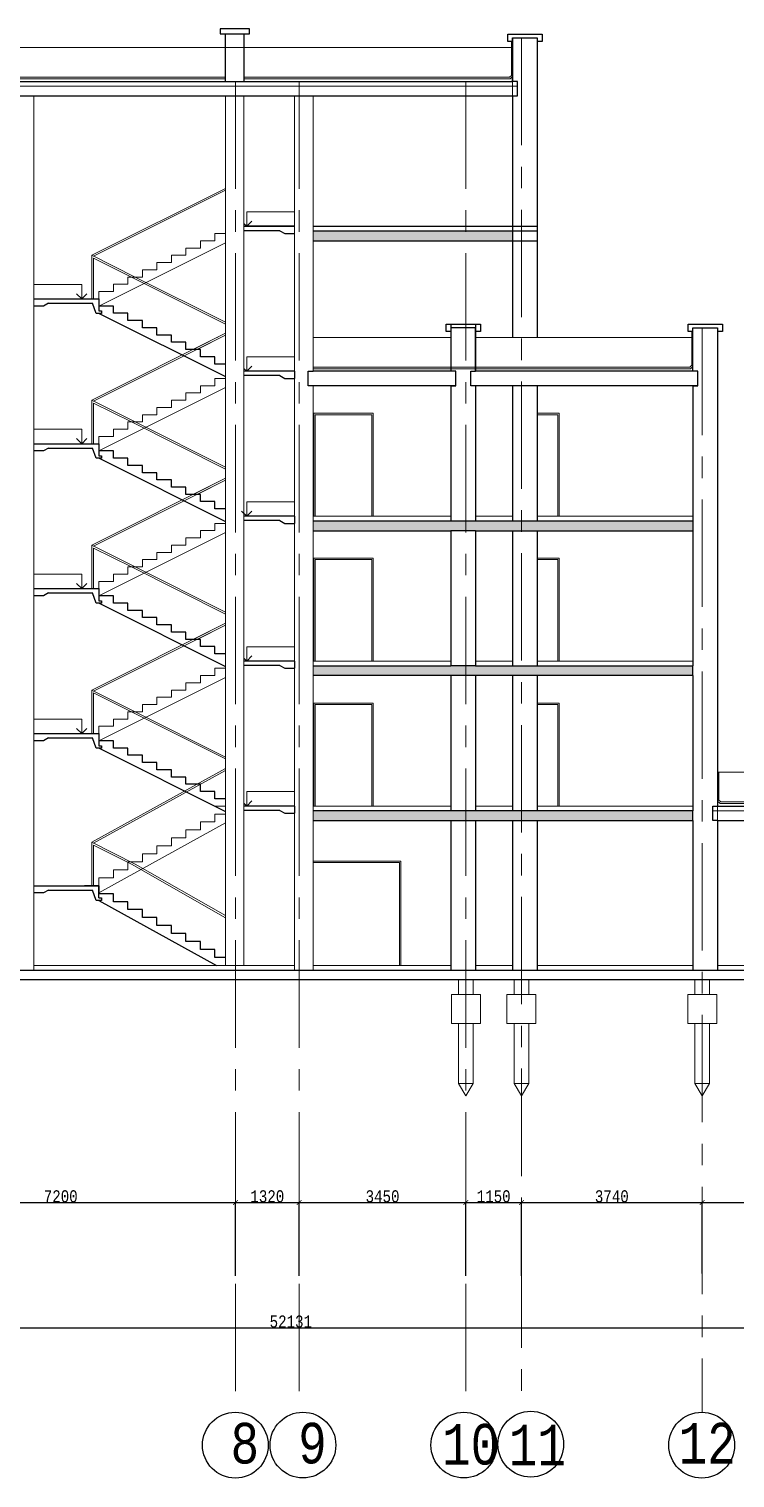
# Model space of a CAD drawing. Header units: millimetres. Extents: x -689206 to 4969298, y -1019800 to 703299.
# Drawn here: x 75721 to 90334, y -719664 to -689669 of the extents above; entities that cross this region are included whole.
import ezdxf

# ---------------------------------------------------------------- set-up
doc = ezdxf.new("R2010")
doc.units = ezdxf.units.MM
doc.linetypes.add('осеваяX2', pattern=[101.6, 63.5, -12.7, 12.7, -12.7])
doc.layers.add('РАЗМЕРЫ', color=7, linetype='Continuous', lineweight=9)
doc.layers.add('разрез1-1', color=7, linetype='Continuous')
doc.layers.add('сетка', color=104, linetype='Continuous')
doc.styles.add('Аннотативный', font='isocteur.ttf', dxfattribs={"width": 0.7, "height": 250})
doc.dimstyles.new('Аннотативный', dxfattribs={"dimscale": 0, "dimtxt": 250, "dimasz": 100, "dimexe": 1.25, "dimexo": 0.625, "dimtad": 1, "dimdec": 0, "dimtxsty": 'Аннотативный', "dimblk": 'ARCHTICK', "dimcen": 2.5, "dimadec": 0, "dimazin": 0, "dimtfac": 1, "dimtdec": 0, "dimtmove": 0, "dimatfit": 3, "dimfxl": 1, "dimarcsym": 0})
pattern_1 = [(45, (0, -153604.33), (33.6759605, 123.478522), [158.75, -31.75, 0, -31.75])]

# ---------------------------------------------------------------- blocks, each defined once
blk = doc.blocks.new('_ArchTick')
at = {"color": 0, "linetype": 'ByBlock', "const_width": 0.15}
blk.add_lwpolyline([(-0.5, -0.5), (0.5, 0.5)], dxfattribs=at)
blk = doc.blocks.new('*D3263')
at = {"layer": 'Defpoints', "color": 0, "lineweight": 5, "ltscale": 35, "transparency": 16777216}
for p in [(72762, -713961), (79994, -713961), (79994, -715476)]:
    blk.add_point(p, dxfattribs=at)
at = {"layer": 'РАЗМЕРЫ', "color": 0, "lineweight": -2, "ltscale": 35, "transparency": 16777216}
for p, q in [((72762, -713960), (72762, -713960)), ((72762, -713961), (79994, -713961)), ((79994, -715476), (79994, -713960))]:
    blk.add_line(p, q, dxfattribs=at)
at = {"layer": 'РАЗМЕРЫ', "color": 0, "lineweight": -2, "ltscale": 35, "transparency": 16777216, "xscale": 100, "yscale": 100, "zscale": 100, "rotation": 180}
blk.add_blockref('_ArchTick', (72762, -713961), dxfattribs=at)
at = {"layer": 'РАЗМЕРЫ', "color": 0, "lineweight": -2, "ltscale": 35, "transparency": 16777216, "xscale": 100, "yscale": 100, "zscale": 100}
blk.add_blockref('_ArchTick', (79994, -713961), dxfattribs=at)
at = {"layer": 'РАЗМЕРЫ', "color": 0, "lineweight": 5, "ltscale": 35, "transparency": 16777216, "insert": (76378, -713835), "char_height": 250, "attachment_point": 5, "style": 'Аннотативный'}
blk.add_mtext('7200', dxfattribs=at)
blk = doc.blocks.new('*D3264')
at = {"layer": 'Defpoints', "color": 0, "lineweight": 5, "ltscale": 35, "transparency": 16777216}
for p in [(79994, -713961), (81314, -713961), (81314, -715476)]:
    blk.add_point(p, dxfattribs=at)
at = {"layer": 'РАЗМЕРЫ', "color": 0, "lineweight": -2, "ltscale": 35, "transparency": 16777216}
for p, q in [((79994, -713960), (79994, -713960)), ((79994, -713961), (81314, -713961)), ((81314, -715476), (81314, -713960))]:
    blk.add_line(p, q, dxfattribs=at)
at = {"layer": 'РАЗМЕРЫ', "color": 0, "lineweight": -2, "ltscale": 35, "transparency": 16777216, "xscale": 100, "yscale": 100, "zscale": 100, "rotation": 180}
blk.add_blockref('_ArchTick', (79994, -713961), dxfattribs=at)
at = {"layer": 'РАЗМЕРЫ', "color": 0, "lineweight": -2, "ltscale": 35, "transparency": 16777216, "xscale": 100, "yscale": 100, "zscale": 100}
blk.add_blockref('_ArchTick', (81314, -713961), dxfattribs=at)
at = {"layer": 'РАЗМЕРЫ', "color": 0, "lineweight": 5, "ltscale": 35, "transparency": 16777216, "insert": (80654, -713835), "char_height": 250, "attachment_point": 5, "style": 'Аннотативный'}
blk.add_mtext('1320', dxfattribs=at)
blk = doc.blocks.new('*D3265')
at = {"layer": 'Defpoints', "color": 0, "lineweight": 5, "ltscale": 35, "transparency": 16777216}
for p in [(81314, -713961), (84764, -713961), (84764, -715476)]:
    blk.add_point(p, dxfattribs=at)
at = {"layer": 'РАЗМЕРЫ', "color": 0, "lineweight": -2, "ltscale": 35, "transparency": 16777216}
for p, q in [((81314, -713960), (81314, -713960)), ((81314, -713961), (84764, -713961)), ((84764, -715476), (84764, -713960))]:
    blk.add_line(p, q, dxfattribs=at)
at = {"layer": 'РАЗМЕРЫ', "color": 0, "lineweight": -2, "ltscale": 35, "transparency": 16777216, "xscale": 100, "yscale": 100, "zscale": 100, "rotation": 180}
blk.add_blockref('_ArchTick', (81314, -713961), dxfattribs=at)
at = {"layer": 'РАЗМЕРЫ', "color": 0, "lineweight": -2, "ltscale": 35, "transparency": 16777216, "xscale": 100, "yscale": 100, "zscale": 100}
blk.add_blockref('_ArchTick', (84764, -713961), dxfattribs=at)
at = {"layer": 'РАЗМЕРЫ', "color": 0, "lineweight": 5, "ltscale": 35, "transparency": 16777216, "insert": (83039, -713835), "char_height": 250, "attachment_point": 5, "style": 'Аннотативный'}
blk.add_mtext('3450', dxfattribs=at)
blk = doc.blocks.new('*D3266')
at = {"layer": 'Defpoints', "color": 0, "lineweight": 5, "ltscale": 35, "transparency": 16777216}
for p in [(84764, -713961), (85914, -713961), (85914, -715482)]:
    blk.add_point(p, dxfattribs=at)
at = {"layer": 'РАЗМЕРЫ', "color": 0, "lineweight": -2, "ltscale": 35, "transparency": 16777216}
for p, q in [((84764, -713960), (84764, -713960)), ((84764, -713961), (85914, -713961)), ((85914, -715481), (85914, -713960))]:
    blk.add_line(p, q, dxfattribs=at)
at = {"layer": 'РАЗМЕРЫ', "color": 0, "lineweight": -2, "ltscale": 35, "transparency": 16777216, "xscale": 100, "yscale": 100, "zscale": 100, "rotation": 180}
blk.add_blockref('_ArchTick', (84764, -713961), dxfattribs=at)
at = {"layer": 'РАЗМЕРЫ', "color": 0, "lineweight": -2, "ltscale": 35, "transparency": 16777216, "xscale": 100, "yscale": 100, "zscale": 100}
blk.add_blockref('_ArchTick', (85914, -713961), dxfattribs=at)
at = {"layer": 'РАЗМЕРЫ', "color": 0, "lineweight": 5, "ltscale": 35, "transparency": 16777216, "insert": (85339, -713835), "char_height": 250, "attachment_point": 5, "style": 'Аннотативный'}
blk.add_mtext('1150', dxfattribs=at)
blk = doc.blocks.new('*D3267')
at = {"layer": 'Defpoints', "color": 0, "lineweight": 5, "ltscale": 35, "transparency": 16777216}
for p in [(85914, -713961), (89654, -713961), (89654, -715434)]:
    blk.add_point(p, dxfattribs=at)
at = {"layer": 'РАЗМЕРЫ', "color": 0, "lineweight": -2, "ltscale": 35, "transparency": 16777216}
for p, q in [((85914, -713960), (85914, -713960)), ((85914, -713961), (89654, -713961)), ((89654, -715433), (89654, -713960))]:
    blk.add_line(p, q, dxfattribs=at)
at = {"layer": 'РАЗМЕРЫ', "color": 0, "lineweight": -2, "ltscale": 35, "transparency": 16777216, "xscale": 100, "yscale": 100, "zscale": 100, "rotation": 180}
blk.add_blockref('_ArchTick', (85914, -713961), dxfattribs=at)
at = {"layer": 'РАЗМЕРЫ', "color": 0, "lineweight": -2, "ltscale": 35, "transparency": 16777216, "xscale": 100, "yscale": 100, "zscale": 100}
blk.add_blockref('_ArchTick', (89654, -713961), dxfattribs=at)
at = {"layer": 'РАЗМЕРЫ', "color": 0, "lineweight": 5, "ltscale": 35, "transparency": 16777216, "insert": (87784, -713835), "char_height": 250, "attachment_point": 5, "style": 'Аннотативный'}
blk.add_mtext('3740', dxfattribs=at)
blk = doc.blocks.new('*D3268')
at = {"layer": 'Defpoints', "color": 0, "lineweight": 5, "ltscale": 35, "transparency": 16777216}
for p in [(89654, -713961), (93314, -713961), (93314, -715268)]:
    blk.add_point(p, dxfattribs=at)
at = {"layer": 'РАЗМЕРЫ', "color": 0, "lineweight": -2, "ltscale": 35, "transparency": 16777216}
for p, q in [((89654, -713960), (89654, -713960)), ((89654, -713961), (93314, -713961)), ((93314, -715268), (93314, -713960))]:
    blk.add_line(p, q, dxfattribs=at)
at = {"layer": 'РАЗМЕРЫ', "color": 0, "lineweight": -2, "ltscale": 35, "transparency": 16777216, "xscale": 100, "yscale": 100, "zscale": 100, "rotation": 180}
blk.add_blockref('_ArchTick', (89654, -713961), dxfattribs=at)
at = {"layer": 'РАЗМЕРЫ', "color": 0, "lineweight": -2, "ltscale": 35, "transparency": 16777216, "xscale": 100, "yscale": 100, "zscale": 100}
blk.add_blockref('_ArchTick', (93314, -713961), dxfattribs=at)
at = {"layer": 'РАЗМЕРЫ', "color": 0, "lineweight": 5, "ltscale": 35, "transparency": 16777216, "insert": (91484, -713835), "char_height": 250, "attachment_point": 5, "style": 'Аннотативный'}
blk.add_mtext('3660', dxfattribs=at)
blk = doc.blocks.new('*D3273')
at = {"layer": 'Defpoints', "color": 0, "lineweight": 5, "ltscale": 35, "transparency": 16777216}
for p in [(55075, -715792), (107206, -715792), (107206, -716553)]:
    blk.add_point(p, dxfattribs=at)
at = {"layer": 'РАЗМЕРЫ', "color": 0, "lineweight": -2, "ltscale": 35, "transparency": 16777216}
for p, q in [((55075, -715792), (55075, -716554)), ((107206, -715792), (107206, -716554)), ((55075, -716553), (107206, -716553))]:
    blk.add_line(p, q, dxfattribs=at)
at = {"layer": 'РАЗМЕРЫ', "color": 0, "lineweight": -2, "ltscale": 35, "transparency": 16777216, "xscale": 100, "yscale": 100, "zscale": 100, "rotation": 180}
blk.add_blockref('_ArchTick', (55075, -716553), dxfattribs=at)
at = {"layer": 'РАЗМЕРЫ', "color": 0, "lineweight": -2, "ltscale": 35, "transparency": 16777216, "xscale": 100, "yscale": 100, "zscale": 100}
blk.add_blockref('_ArchTick', (107206, -716553), dxfattribs=at)
at = {"layer": 'РАЗМЕРЫ', "color": 0, "lineweight": 5, "ltscale": 35, "transparency": 16777216, "insert": (81140, -716427), "char_height": 250, "attachment_point": 5, "style": 'Аннотативный'}
blk.add_mtext('52131', dxfattribs=at)

msp = doc.modelspace()

# ---------------------------------------------------------------- hatches: boundary and pattern name
at = {"layer": 'РАЗМЕРЫ', "lineweight": 15, "ltscale": 35}
h = msp.add_hatch(dxfattribs=at)
h.set_pattern_fill('ANSI36', color=256, scale=20)
h.set_pattern_definition(pattern_1)
h.paths.add_polyline_path([(62804.2, -696854.3), (55274.8, -696854.3), (55274.8, -697054.3), (62804.2, -697054.3)])
h.paths.add_polyline_path([(75439.7, -693857.1), (55274.8, -693854.3), (55274.8, -694054.3), (75439.7, -694054.3)])
h.paths.add_polyline_path([(85731.6, -693854.3), (81599.7, -693854.3), (81599.7, -694054.3), (85731.6, -694054.3)])
at = {"layer": 'РАЗМЕРЫ', "lineweight": 25, "ltscale": 35}
h = msp.add_hatch(dxfattribs=at)
h.set_pattern_fill('ANSI36', color=256, scale=20)
h.set_pattern_definition(pattern_1)
h.paths.add_polyline_path([(89464.3, -699854.3), (84964.2, -699854.3), (84454.2, -699854.3), (81599.7, -699854.3), (81599.7, -700054.3), (84454.2, -700054.3), (84964.2, -700054.3), (89464.3, -700054.3)])
h.paths.add_polyline_path([(89464.3, -702854.3), (84964.2, -702854.3), (84454.2, -702854.3), (81599.7, -702854.3), (81599.7, -703054.3), (84454.2, -703054.3), (84964.2, -703054.3), (89464.3, -703054.3)])
h.paths.add_polyline_path([(89464.3, -705854.3), (84395.2, -705854.3), (81599.7, -705854.3), (81599.7, -706054.3), (84964.2, -706054.3), (89464.3, -706054.3)])

# ---------------------------------------------------------------- linework, layer by layer
at = {"layer": 'РАЗМЕРЫ', "linetype": 'осеваяX2', "lineweight": 30, "ltscale": 35}
for p, q in [((79724.7, -689669.3), (79674.7, -689669.3)), ((79674.7, -689669.3), (79674.7, -689769.3)), ((79674.7, -689769.3), (79724.7, -689769.3)), ((80284.7, -689669.3), (79724.7, -689669.3)), ((80234.7, -689769.3), (80284.7, -689769.3)), ((80284.7, -689769.3), (80284.7, -689669.3))]:
    msp.add_line(p, q, dxfattribs=at)
at = {"layer": 'РАЗМЕРЫ', "lineweight": 30, "ltscale": 35}
for p, q in [((79724.7, -689769.3), (80234.7, -689769.3)), ((79791, -690669.3), (79791, -689769.3)), ((79791, -689769.3), (80168.4, -689769.3)), ((80168.4, -689769.3), (80168.4, -690754.3)), ((85731.6, -689854.3), (86241.6, -689854.3)), ((85731.6, -689929.3), (85731.6, -689854.3)), ((85731.6, -689854.3), (85731.6, -690754.3)), ((86241.6, -689854.3), (86241.6, -696054.3)), ((63314.2, -690754.3), (85731.6, -690754.3)), ((79791, -690754.3), (79791, -690669.3)), ((85731.6, -690754.3), (85731.6, -690654.3)), ((85831.6, -690754.3), (85731.6, -690754.3)), ((85831.6, -691054.3), (85831.6, -690754.3)), ((55274.8, -691054.3), (85731.6, -691054.3)), ((85731.6, -691054.3), (85831.6, -691054.3)), ((85731.6, -691054.3), (85731.6, -696054.3)), ((79790, -693754.3), (79791, -693754.3)), ((80168.4, -693754.3), (81219.7, -693754.3)), ((81599.7, -693754.3), (86241.6, -693754.3)), ((86241.6, -693854.3), (81599.7, -693854.3)), ((81599.7, -694054.3), (86241.6, -694054.3)), ((84454.2, -695779.3), (84454.2, -696754.3)), ((84964.2, -695854.3), (84454.2, -695854.3)), ((84964.2, -695779.3), (84964.2, -696754.3)), ((84964.2, -696754.3), (84964.2, -695854.3)), ((89464.3, -696754.3), (89464.3, -695854.3)), ((89464.3, -695854.3), (89974.3, -695854.3)), ((89974.3, -695854.3), (89974.3, -696754.3)), ((81219.7, -696754.3), (81219.7, -696904.3)), ((81499.7, -697054.3), (81499.7, -696754.3)), ((81499.7, -696754.3), (81599.7, -696754.3)), ((84554.2, -696754.3), (81599.7, -696754.3)), ((84554.2, -697054.3), (84554.2, -696754.3)), ((84864.2, -697054.3), (84864.2, -696754.3)), ((84864.2, -696754.3), (84964.2, -696754.3)), ((89564.3, -696754.3), (84964.2, -696754.3)), ((89564.3, -697054.3), (89564.3, -696754.3)), ((89974.3, -696754.3), (89974.3, -705754.3)), ((79791, -697054.3), (79790, -697054.3)), ((81599.7, -697054.3), (81499.7, -697054.3)), ((84554.2, -697054.3), (81599.7, -697054.3)), ((84454.2, -697054.3), (84554.2, -697054.3)), ((84454.2, -697054.3), (84454.2, -699854.3)), ((84964.2, -697054.3), (84864.2, -697054.3)), ((89564.3, -697054.3), (84964.2, -697054.3)), ((84964.2, -697054.3), (84964.2, -699854.3)), ((85731.6, -697054.3), (85731.6, -699854.3)), ((86241.6, -697054.3), (86241.6, -699854.3)), ((89464.3, -697054.3), (89564.3, -697054.3)), ((89464.3, -697054.3), (89464.3, -699854.3)), ((81219.7, -699753.8), (81219.7, -699903.8)), ((84454.2, -699854.3), (81599.7, -699854.3)), ((81599.7, -700054.3), (84454.2, -700054.3)), ((84964.2, -699854.3), (84454.2, -699854.3)), ((84454.2, -700054.3), (84454.2, -702854.3)), ((84964.2, -700054.3), (84454.2, -700054.3)), ((89464.3, -699854.3), (84964.2, -699854.3)), ((84964.2, -700054.3), (84964.2, -702854.3)), ((84964.2, -700054.3), (89464.3, -700054.3)), ((85731.6, -700054.3), (85731.6, -702854.3)), ((86241.6, -700054.3), (86241.6, -702854.3)), ((89464.3, -699854.3), (89464.3, -700054.3)), ((89464.3, -700054.3), (89464.3, -702854.3)), ((81219.7, -702753.8), (81219.7, -702903.8)), ((81599.7, -702854.3), (84454.2, -702854.3)), ((84454.2, -703054.3), (81599.7, -703054.3)), ((84964.2, -702854.3), (84454.2, -702854.3)), ((84454.2, -703054.3), (84454.2, -705854.3)), ((84964.2, -703054.3), (84454.2, -703054.3)), ((84964.2, -702854.3), (89464.3, -702854.3)), ((89464.3, -703054.3), (84964.2, -703054.3)), ((84964.2, -703054.3), (84964.2, -705854.3)), ((85731.6, -703054.3), (85731.6, -705854.3)), ((86241.6, -703054.3), (86241.6, -705854.3)), ((89464.3, -703054.3), (89464.3, -702854.3)), ((89464.3, -703054.3), (89464.3, -705854.3)), ((81219.7, -705753.8), (81219.7, -705903.8)), ((89874.3, -706054.3), (89874.3, -705754.3)), ((89874.3, -705754.3), (89974.3, -705754.3)), ((89974.3, -705754.3), (93093.6, -705754.3)), ((84454.2, -705854.3), (81599.7, -705854.3)), ((81599.7, -706054.3), (84964.2, -706054.3)), ((89464.3, -705854.3), (84395.2, -705854.3)), ((84454.2, -706054.3), (84454.2, -709054.3)), ((84964.2, -706054.3), (84964.2, -709054.3)), ((84964.2, -706054.3), (89464.3, -706054.3)), ((85731.6, -706054.3), (85731.6, -709054.3)), ((86241.6, -706054.3), (86241.6, -709054.3)), ((89464.3, -706054.3), (89464.3, -705854.3)), ((89464.3, -706054.3), (89464.3, -709054.3)), ((89974.3, -706054.3), (89874.3, -706054.3)), ((89974.3, -706054.3), (93093.6, -706054.3)), ((89974.3, -706054.3), (89974.3, -709054.3)), ((77169.7, -707404.3), (76869.7, -707404.3)), ((77169.7, -707569.3), (77169.7, -707404.3)), ((77169.7, -707404.3), (77169.7, -707554.3)), ((77469.7, -707569.3), (77169.7, -707569.3)), ((77469.7, -707734.3), (77469.7, -707569.3)), ((77166.6, -707707.1), (79598.9, -709054.3)), ((77769.7, -707734.3), (77469.7, -707734.3)), ((77769.7, -707899.3), (77769.7, -707734.3)), ((78069.7, -707899.3), (77769.7, -707899.3)), ((78069.7, -708064.3), (78069.7, -707899.3)), ((78369.7, -708064.3), (78069.7, -708064.3)), ((78369.7, -708229.3), (78369.7, -708064.3)), ((78669.7, -708229.3), (78369.7, -708229.3)), ((78669.7, -708394.3), (78669.7, -708229.3)), ((78969.7, -708394.3), (78669.7, -708394.3)), ((78969.7, -708559.3), (78969.7, -708394.3)), ((79269.7, -708559.3), (78969.7, -708559.3)), ((79269.7, -708724.3), (79269.7, -708559.3)), ((79569.7, -708724.3), (79269.7, -708724.3)), ((79569.7, -708889.3), (79569.7, -708724.3)), ((79791, -708889.3), (79569.7, -708889.3)), ((84454.2, -709054.3), (84454.2, -709154.3)), ((84964.2, -709054.3), (84964.2, -709154.3)), ((85731.6, -709054.3), (85731.6, -709154.3)), ((86241.6, -709054.3), (86241.6, -709154.3)), ((89464.3, -709054.3), (89464.3, -709154.3)), ((89974.3, -709054.3), (89974.3, -709154.3)), ((102776.5, -709354.3), (54764.8, -709354.3)), ((55274.8, -709154.3), (107005.3, -709154.3))]:
    msp.add_line(p, q, dxfattribs=at)
at = {"layer": 'РАЗМЕРЫ', "linetype": 'ByBlock', "lineweight": 30, "ltscale": 35}
for p, q in [((85631.6, -689854.3), (85631.6, -689779.3)), ((85631.6, -689779.3), (86241.6, -689779.3)), ((85631.6, -689929.3), (85631.6, -689854.3)), ((86241.6, -689779.3), (86341.6, -689779.3)), ((86341.6, -689779.3), (86341.6, -689929.3)), ((85731.6, -689929.3), (85631.6, -689929.3)), ((86341.6, -689929.3), (86241.6, -689929.3)), ((84354.2, -695854.3), (84354.2, -695779.3)), ((84354.2, -695779.3), (84964.2, -695779.3)), ((84354.2, -695929.3), (84354.2, -695854.3)), ((84964.2, -695779.3), (85064.2, -695779.3)), ((85064.2, -695779.3), (85064.2, -695929.3)), ((89364.3, -695854.3), (89364.3, -695779.3)), ((89364.3, -695779.3), (89974.3, -695779.3)), ((89364.3, -695929.3), (89364.3, -695854.3)), ((89974.3, -695779.3), (90074.3, -695779.3)), ((90074.3, -695779.3), (90074.3, -695929.3)), ((84454.2, -695929.3), (84354.2, -695929.3)), ((85064.2, -695929.3), (84964.2, -695929.3)), ((89464.3, -695929.3), (89364.3, -695929.3)), ((90074.3, -695929.3), (89974.3, -695929.3)), ((77169.7, -707657.1), (77169.7, -707404.3))]:
    msp.add_line(p, q, dxfattribs=at)
at = {"layer": 'РАЗМЕРЫ', "linetype": 'осеваяX2', "lineweight": 5, "ltscale": 35}
for p, q in [((85913.9, -689854.3), (85913.9, -718303)), ((79994.2, -690754.3), (79994.2, -718303)), ((81314.2, -690754.3), (81314.2, -718303)), ((84764.2, -690754.3), (84764.2, -718303)), ((89654.3, -695854.3), (89654.3, -718303))]:
    msp.add_line(p, q, dxfattribs=at)
at = {"layer": 'РАЗМЕРЫ', "lineweight": 15, "ltscale": 35}
for p, q in [((85731.6, -691054.3), (85731.6, -690754.3)), ((85831.6, -690854.3), (59784.8, -690854.3)), ((75819.7, -691054.3), (75563.7, -691052.6)), ((81599.7, -699754.3), (84454.2, -699754.3)), ((84964.2, -699754.3), (85731.6, -699754.3)), ((86241.6, -699754.3), (89464.3, -699754.3)), ((84454.2, -702754.3), (81599.7, -702754.3)), ((85731.6, -702754.3), (84964.2, -702754.3)), ((89464.3, -702754.3), (86241.6, -702754.3)), ((81599.7, -705754.3), (84454.2, -705754.3)), ((84964.2, -705754.3), (85731.6, -705754.3)), ((86241.6, -705754.3), (89464.3, -705754.3)), ((89974.3, -706054.3), (89974.3, -705754.3)), ((79269.7, -706249.3), (79269.7, -706084.3)), ((79269.7, -706084.3), (79569.7, -706084.3)), ((79569.7, -706084.3), (79569.7, -705919.3)), ((79569.7, -705919.3), (79791, -705919.3)), ((93093.6, -705854.3), (89874.3, -705854.3)), ((77169.7, -707554.3), (79791, -706101.9)), ((78969.7, -706414.3), (78969.7, -706249.3)), ((78969.7, -706249.3), (79269.7, -706249.3)), ((78369.7, -706744.3), (78369.7, -706579.3)), ((78369.7, -706579.3), (78669.7, -706579.3)), ((78669.7, -706579.3), (78669.7, -706414.3)), ((78669.7, -706414.3), (78969.7, -706414.3)), ((77769.7, -707074.3), (77769.7, -706909.3)), ((77769.7, -706909.3), (78069.7, -706909.3)), ((78069.7, -706909.3), (78069.7, -706744.3)), ((78069.7, -706744.3), (78369.7, -706744.3)), ((83419.2, -706894.3), (81599.7, -706894.3)), ((83389.2, -706924.3), (81599.7, -706924.3)), ((83389.2, -709054.3), (83389.2, -706924.3)), ((83419.2, -706924.3), (83419.2, -706894.3)), ((83419.2, -709054.3), (83419.2, -706924.3)), ((77169.7, -707404.3), (77169.7, -707239.3)), ((77169.7, -707239.3), (77469.7, -707239.3)), ((77469.7, -707239.3), (77469.7, -707074.3)), ((77469.7, -707074.3), (77769.7, -707074.3)), ((75819.7, -709054.3), (81219.7, -709054.3)), ((81599.7, -709054.3), (84454.2, -709054.3)), ((83389.2, -709054.3), (83419.2, -709054.3)), ((84964.2, -709054.3), (85731.6, -709054.3)), ((86241.6, -709054.3), (89464.3, -709054.3)), ((89974.3, -709054.3), (92993.6, -709054.3))]:
    msp.add_line(p, q, dxfattribs=at)
at = {"layer": 'РАЗМЕРЫ', "lineweight": 20, "ltscale": 35}
for p, q in [((75819.7, -695254.3), (75819.7, -691054.3)), ((79790, -691054.3), (79790, -708635.3)), ((79791, -691054.3), (79791, -709054.3)), ((80168.4, -691054.3), (80168.4, -709054.3)), ((81219.7, -691054.3), (81219.7, -709054.3)), ((81599.7, -691054.3), (81599.7, -696754.3)), ((75819.7, -691444), (75819.7, -709054.3)), ((81599.7, -697054.3), (81599.7, -709054.3)), ((75819.7, -709054.3), (75819.7, -709154.3)), ((81219.7, -709054.3), (81219.7, -709154.3)), ((81599.7, -709054.3), (81599.7, -709154.3))]:
    msp.add_line(p, q, dxfattribs=at)
at = {"layer": 'РАЗМЕРЫ', "lineweight": 18, "ltscale": 35}
for p, q in [((82814.6, -697624.3), (81614.6, -697624.3)), ((81614.6, -697624.3), (81614.6, -699754.3)), ((82814.6, -697654.3), (81644.6, -697654.3)), ((81644.6, -697654.3), (81644.6, -699754.3)), ((82844.6, -697624.3), (82814.6, -697624.3)), ((82814.6, -697654.3), (82814.6, -699754.3)), ((82814.6, -699754.3), (82814.6, -697654.3)), ((82844.6, -699754.3), (82844.6, -697624.3)), ((86696.2, -697624.3), (86241.6, -697624.3)), ((86241.6, -697654.3), (86666.2, -697654.3)), ((86666.2, -697654.3), (86666.2, -699754.3)), ((86696.2, -697624.3), (86696.2, -699754.3)), ((86696.2, -697624.3), (86696.2, -699754.3)), ((86696.2, -699754.3), (86696.2, -697624.3)), ((82814.6, -700624.3), (81614.6, -700624.3)), ((81614.6, -700624.3), (81614.6, -702754.3)), ((82814.6, -700654.3), (81644.6, -700654.3)), ((81644.6, -700654.3), (81644.6, -702754.3)), ((82844.6, -700624.3), (82814.6, -700624.3)), ((82814.6, -700654.3), (82814.6, -702754.3)), ((82814.6, -702754.3), (82814.6, -700654.3)), ((82844.6, -702754.3), (82844.6, -700624.3)), ((86696.2, -700624.3), (86241.6, -700624.3)), ((86241.6, -700654.3), (86666.2, -700654.3)), ((86666.2, -700654.3), (86666.2, -702754.3)), ((86696.2, -700624.3), (86696.2, -702754.3)), ((86696.2, -700624.3), (86696.2, -702754.3)), ((86696.2, -702754.3), (86696.2, -700624.3)), ((82814.6, -703624.3), (81614.6, -703624.3)), ((81614.6, -703624.3), (81614.6, -705754.3)), ((82814.6, -703654.3), (81644.6, -703654.3)), ((81644.6, -703654.3), (81644.6, -705754.3)), ((82844.6, -703624.3), (82814.6, -703624.3)), ((82814.6, -703654.3), (82814.6, -705754.3)), ((82814.6, -705754.3), (82814.6, -703654.3)), ((82844.6, -705754.3), (82844.6, -703624.3)), ((86696.2, -703624.3), (86241.6, -703624.3)), ((86241.6, -703654.3), (86666.2, -703654.3)), ((86666.2, -703654.3), (86666.2, -705754.3)), ((86696.2, -703624.3), (86696.2, -705754.3)), ((86696.2, -703624.3), (86696.2, -705754.3)), ((86696.2, -705754.3), (86696.2, -703624.3)), ((84614.2, -709354.3), (84614.2, -709654.3)), ((84914.2, -709654.3), (84914.2, -709354.3)), ((85763.9, -709354.3), (85763.9, -709654.3)), ((86063.9, -709654.3), (86063.9, -709354.3)), ((89504.3, -709354.3), (89504.3, -709654.3)), ((89804.3, -709654.3), (89804.3, -709354.3)), ((84464.2, -710254.3), (84464.2, -709654.3)), ((84464.2, -709654.3), (84614.2, -709654.3)), ((84614.2, -709654.3), (84764.2, -709654.3)), ((84764.2, -709654.3), (85064.2, -709654.3)), ((85064.2, -709654.3), (85064.2, -710254.3)), ((85613.9, -710254.3), (85613.9, -709654.3)), ((85613.9, -709654.3), (85763.9, -709654.3)), ((85763.9, -709654.3), (85913.9, -709654.3)), ((85913.9, -709654.3), (86213.9, -709654.3)), ((86213.9, -709654.3), (86213.9, -710254.3)), ((89354.3, -710254.3), (89354.3, -709654.3)), ((89354.3, -709654.3), (89504.3, -709654.3)), ((89504.3, -709654.3), (89654.3, -709654.3)), ((89654.3, -709654.3), (89954.3, -709654.3)), ((89954.3, -709654.3), (89954.3, -710254.3)), ((85064.2, -710254.3), (84464.2, -710254.3)), ((84614.2, -711121.1), (84614.2, -710254.3)), ((84914.2, -710254.3), (84914.2, -711133.1)), ((86213.9, -710254.3), (85613.9, -710254.3)), ((85763.9, -711121.1), (85763.9, -710254.3)), ((86063.9, -710254.3), (86063.9, -711133.1)), ((89954.3, -710254.3), (89354.3, -710254.3)), ((89504.3, -711121.1), (89504.3, -710254.3)), ((89804.3, -710254.3), (89804.3, -711133.1)), ((84614.2, -711494.5), (84614.2, -711121.1)), ((84914.2, -711494.5), (84914.2, -711133.1)), ((85763.9, -711494.5), (85763.9, -711121.1)), ((86063.9, -711494.5), (86063.9, -711133.1)), ((89504.3, -711494.5), (89504.3, -711121.1)), ((89804.3, -711494.5), (89804.3, -711133.1)), ((84764.2, -711754.3), (84614.2, -711494.5)), ((84914.2, -711494.5), (84614.2, -711494.5)), ((84764.2, -711754.3), (84914.2, -711494.5)), ((85913.9, -711754.3), (85763.9, -711494.5)), ((86063.9, -711494.5), (85763.9, -711494.5)), ((85913.9, -711754.3), (86063.9, -711494.5)), ((89654.3, -711754.3), (89504.3, -711494.5)), ((89804.3, -711494.5), (89504.3, -711494.5)), ((89654.3, -711754.3), (89804.3, -711494.5))]:
    msp.add_line(p, q, dxfattribs=at)
at = {"layer": 'РАЗМЕРЫ', "lineweight": 5, "ltscale": 35}
for p, q in [((79791, -705753.8), (79569.7, -705753.8)), ((79791, -705754.3), (79569.7, -705754.3))]:
    msp.add_line(p, q, dxfattribs=at)
at = {"layer": 'разрез1-1', "lineweight": 15}
for p, q in [((72984.2, -690054.3), (85706.8, -690054.3)), ((85706.8, -690629.6), (85706.8, -689929.3)), ((72984.2, -690704.3), (79791, -690704.3)), ((80168.4, -690704.3), (85681.6, -690704.3)), ((79791, -692968.7), (77019.7, -694354.3)), ((79791, -693008.7), (77059.7, -694374.3)), ((80417, -693754.3), (80436.9, -693754.3)), ((81047.2, -693754.3), (81027.3, -693754.3)), ((81027.3, -693754.3), (81067.1, -693754.3)), ((79269.7, -694204.3), (79269.7, -694054.3)), ((79269.7, -694054.3), (79569.7, -694054.3)), ((79569.7, -694054.3), (79569.7, -693904.3)), ((79569.7, -693904.3), (79791, -693904.3)), ((77019.7, -695254.3), (77019.7, -694354.3)), ((77919.7, -694804.3), (77019.7, -694354.3)), ((79791, -694093.7), (77169.7, -695404.3)), ((78669.7, -694504.3), (78669.7, -694354.3)), ((78669.7, -694354.3), (78969.7, -694354.3)), ((78969.7, -694354.3), (78969.7, -694204.3)), ((78969.7, -694204.3), (79269.7, -694204.3)), ((77059.7, -695254.3), (77059.7, -694414.3)), ((77839.7, -694804.3), (77059.7, -694414.3)), ((78069.7, -694804.3), (78069.7, -694654.3)), ((78069.7, -694654.3), (78369.7, -694654.3)), ((78369.7, -694654.3), (78369.7, -694504.3)), ((78369.7, -694504.3), (78669.7, -694504.3)), ((77469.7, -695104.3), (77469.7, -694954.3)), ((77469.7, -694954.3), (77769.7, -694954.3)), ((77769.7, -694954.3), (77769.7, -694804.3)), ((77769.7, -694804.3), (78069.7, -694804.3)), ((79791, -695779.9), (77839.7, -694804.3)), ((79791, -695739.9), (77919.7, -694804.3)), ((77169.7, -695254.3), (77169.7, -695104.3)), ((77169.7, -695104.3), (77469.7, -695104.3)), ((79791, -695968.2), (77019.7, -697353.8)), ((79791, -696008.2), (77059.7, -697373.8)), ((79791, -695968.7), (79119.7, -696304.3)), ((79791, -696008.7), (79199.7, -696304.3)), ((79618.7, -696054.3), (79619.7, -696054.3)), ((79698.7, -696054.3), (79699.7, -696054.3)), ((79790, -696054.3), (79791, -696054.3)), ((81599.7, -696054.3), (84454.2, -696054.3)), ((84964.2, -696054.3), (86241.6, -696054.3)), ((86241.6, -696054.3), (89439.5, -696054.3)), ((89439.5, -696629.6), (89439.5, -695929.3)), ((80417, -696753.8), (80436.9, -696753.8)), ((81047.2, -696753.8), (81027.3, -696753.8)), ((81027.3, -696753.8), (81067.1, -696753.8)), ((87184.5, -696704.3), (89414.3, -696704.3)), ((79269.7, -697203.8), (79269.7, -697053.8)), ((79269.7, -697053.8), (79569.7, -697053.8)), ((79569.7, -697053.8), (79569.7, -696903.8)), ((79569.7, -696903.8), (79791, -696903.8)), ((77019.7, -698253.8), (77019.7, -697353.8)), ((77919.7, -697803.8), (77019.7, -697353.8)), ((79791, -697093.2), (77169.7, -698403.8)), ((78669.7, -697503.8), (78669.7, -697353.8)), ((78669.7, -697353.8), (78969.7, -697353.8)), ((78969.7, -697353.8), (78969.7, -697203.8)), ((78969.7, -697203.8), (79269.7, -697203.8)), ((77059.7, -698253.8), (77059.7, -697413.8)), ((77839.7, -697803.8), (77059.7, -697413.8)), ((78069.7, -697803.8), (78069.7, -697653.8)), ((78069.7, -697653.8), (78369.7, -697653.8)), ((78369.7, -697653.8), (78369.7, -697503.8)), ((78369.7, -697503.8), (78669.7, -697503.8)), ((77469.7, -698103.8), (77469.7, -697953.8)), ((77469.7, -697953.8), (77769.7, -697953.8)), ((77769.7, -697953.8), (77769.7, -697803.8)), ((77769.7, -697803.8), (78069.7, -697803.8)), ((79791, -698779.4), (77839.7, -697803.8)), ((79791, -698739.4), (77919.7, -697803.8)), ((77169.7, -698253.8), (77169.7, -698103.8)), ((77169.7, -698103.8), (77469.7, -698103.8)), ((79791, -698968.2), (77019.7, -700353.8)), ((79791, -699008.2), (77059.7, -700373.8)), ((79791, -698968.2), (79119.7, -699303.8)), ((79791, -699008.2), (79199.7, -699303.8)), ((80417, -699753.8), (80436.9, -699753.8)), ((81047.2, -699753.8), (81027.3, -699753.8)), ((81027.3, -699753.8), (81067.1, -699753.8)), ((79269.7, -700203.8), (79269.7, -700053.8)), ((79269.7, -700053.8), (79569.7, -700053.8)), ((79569.7, -700053.8), (79569.7, -699903.8)), ((79569.7, -699903.8), (79791, -699903.8)), ((77019.7, -701253.8), (77019.7, -700353.8)), ((77919.7, -700803.8), (77019.7, -700353.8)), ((79791, -700093.2), (77169.7, -701403.8)), ((78669.7, -700503.8), (78669.7, -700353.8)), ((78669.7, -700353.8), (78969.7, -700353.8)), ((78969.7, -700353.8), (78969.7, -700203.8)), ((78969.7, -700203.8), (79269.7, -700203.8)), ((77059.7, -701253.8), (77059.7, -700413.8)), ((77839.7, -700803.8), (77059.7, -700413.8)), ((78069.7, -700803.8), (78069.7, -700653.8)), ((78069.7, -700653.8), (78369.7, -700653.8)), ((78369.7, -700653.8), (78369.7, -700503.8)), ((78369.7, -700503.8), (78669.7, -700503.8)), ((77469.7, -701103.8), (77469.7, -700953.8)), ((77469.7, -700953.8), (77769.7, -700953.8)), ((77769.7, -700953.8), (77769.7, -700803.8)), ((77769.7, -700803.8), (78069.7, -700803.8)), ((79791, -701779.4), (77839.7, -700803.8)), ((79791, -701739.4), (77919.7, -700803.8)), ((77169.7, -701253.8), (77169.7, -701103.8)), ((77169.7, -701103.8), (77469.7, -701103.8)), ((79791, -701968.2), (77019.7, -703353.8)), ((79791, -702008.2), (77059.7, -703373.8)), ((79791, -701968.2), (79119.7, -702303.8)), ((79791, -702008.2), (79199.7, -702303.8)), ((80417, -702753.8), (80436.9, -702753.8)), ((81047.2, -702753.8), (81027.3, -702753.8)), ((81027.3, -702753.8), (81067.1, -702753.8)), ((79269.7, -703203.8), (79269.7, -703053.8)), ((79269.7, -703053.8), (79569.7, -703053.8)), ((79569.7, -703053.8), (79569.7, -702903.8)), ((79569.7, -702903.8), (79791, -702903.8)), ((77019.7, -704253.8), (77019.7, -703353.8)), ((77919.7, -703803.8), (77019.7, -703353.8)), ((79791, -703093.2), (77169.7, -704403.8)), ((78669.7, -703503.8), (78669.7, -703353.8)), ((78669.7, -703353.8), (78969.7, -703353.8)), ((78969.7, -703353.8), (78969.7, -703203.8)), ((78969.7, -703203.8), (79269.7, -703203.8)), ((77059.7, -704253.8), (77059.7, -703413.8)), ((77839.7, -703803.8), (77059.7, -703413.8)), ((78069.7, -703803.8), (78069.7, -703653.8)), ((78069.7, -703653.8), (78369.7, -703653.8)), ((78369.7, -703653.8), (78369.7, -703503.8)), ((78369.7, -703503.8), (78669.7, -703503.8)), ((77469.7, -704103.8), (77469.7, -703953.8)), ((77469.7, -703953.8), (77769.7, -703953.8)), ((77769.7, -703953.8), (77769.7, -703803.8)), ((77769.7, -703803.8), (78069.7, -703803.8)), ((79791, -704779.4), (77839.7, -703803.8)), ((79791, -704739.4), (77919.7, -703803.8)), ((77169.7, -704253.8), (77169.7, -704103.8)), ((77169.7, -704103.8), (77469.7, -704103.8)), ((79791, -704979.7), (77019.7, -706504.3)), ((79791, -705017.9), (77059.7, -706524.3)), ((89974.3, -705054.3), (92993.6, -705054.3)), ((89999, -705629.6), (89999, -705054.3)), ((77019.7, -707404.3), (77019.7, -706504.3)), ((77919.7, -706954.3), (77019.7, -706504.3)), ((77059.7, -707404.3), (77059.7, -706564.3)), ((77839.7, -706954.3), (77059.7, -706564.3)), ((79791, -708067.8), (77839.7, -706954.3)), ((79791, -708023.6), (77919.7, -706954.3)), ((81219.7, -709054.3), (79869.7, -709054.3))]:
    msp.add_line(p, q, dxfattribs=at)
at = {"layer": 'разрез1-1', "lineweight": 5}
for p, q in [((80227.1, -693754.3), (80227.1, -693456.5)), ((80227.1, -693456.5), (81219.7, -693456.5)), ((76813, -694956.5), (75820.4, -694956.5)), ((76813, -695254.3), (76813, -694956.5)), ((80227.1, -696753.8), (80227.1, -696456)), ((80227.1, -696456), (81219.7, -696456)), ((80227.1, -696754.3), (80227.1, -696456.5)), ((80227.1, -696456.5), (81219.7, -696456.5)), ((76813, -697956), (75820.4, -697956)), ((76813, -698253.8), (76813, -697956)), ((80227.1, -699753.8), (80227.1, -699456)), ((80227.1, -699456), (81219.7, -699456)), ((80227.1, -699753.8), (80227.1, -699456)), ((80227.1, -699456), (81219.7, -699456)), ((76813, -700956), (75820.4, -700956)), ((76813, -701253.8), (76813, -700956)), ((80227.1, -702753.8), (80227.1, -702456)), ((80227.1, -702456), (81219.7, -702456)), ((80227.1, -702753.8), (80227.1, -702456)), ((80227.1, -702456), (81219.7, -702456)), ((76813, -703956), (75820.4, -703956)), ((76813, -704253.8), (76813, -703956)), ((80227.1, -705753.8), (80227.1, -705456)), ((80227.1, -705456), (81219.7, -705456))]:
    msp.add_line(p, q, dxfattribs=at)
at = {"layer": 'разрез1-1', "lineweight": 30}
for p, q in [((80227.1, -693754.3), (80168.4, -693695.6)), ((81219.7, -693754.3), (80168.4, -693754.3)), ((80581.7, -693754.3), (80168.4, -693754.3)), ((80227.1, -693754.3), (80332.4, -693649)), ((80915.8, -693844.3), (80168.4, -693844.3)), ((80915.8, -693844.3), (81019.7, -693904.3)), ((81019.7, -693904.3), (81219.7, -693904.3)), ((75819.7, -695254.3), (77169.7, -695254.3)), ((76458.4, -695254.3), (77167.5, -695254.3)), ((76813, -695254.3), (76707.7, -695149)), ((76813, -695254.3), (76918.3, -695149)), ((77169.7, -695254.3), (77169.7, -695507.1)), ((76019.7, -695404.3), (75819.7, -695404.3)), ((76123.6, -695344.3), (76019.7, -695404.3)), ((76123.6, -695344.3), (77036.3, -695344.3)), ((77113.6, -695557.1), (77036.3, -695344.3)), ((77219.7, -695557.1), (77113.6, -695557.1)), ((77469.7, -695404.3), (77169.7, -695404.3)), ((77169.7, -695507.1), (77219.7, -695507.1)), ((77175.2, -695557.1), (79791, -696864.9)), ((77219.7, -695507.1), (77219.7, -695557.1)), ((77469.7, -695554.3), (77469.7, -695404.3)), ((77769.7, -695554.3), (77469.7, -695554.3)), ((77769.7, -695704.3), (77769.7, -695554.3)), ((78069.7, -695704.3), (77769.7, -695704.3)), ((78069.7, -695854.3), (78069.7, -695704.3)), ((78369.7, -695854.3), (78069.7, -695854.3)), ((78369.7, -696004.3), (78369.7, -695854.3)), ((78669.7, -696004.3), (78369.7, -696004.3)), ((78669.7, -696154.3), (78669.7, -696004.3)), ((78969.7, -696154.3), (78669.7, -696154.3)), ((78969.7, -696304.3), (78969.7, -696154.3)), ((79269.7, -696304.3), (78969.7, -696304.3)), ((79269.7, -696454.3), (79269.7, -696304.3)), ((79569.7, -696454.3), (79269.7, -696454.3)), ((79569.7, -696604.3), (79569.7, -696454.3)), ((79791, -696604.3), (79569.7, -696604.3)), ((80227.1, -696753.8), (80168.4, -696695.1)), ((80227.1, -696754.3), (80168.4, -696695.6)), ((81219.7, -696753.8), (80168.4, -696753.8)), ((80581.7, -696753.8), (80168.4, -696753.8)), ((81219.7, -696754.3), (80168.4, -696754.3)), ((80581.7, -696754.3), (80168.4, -696754.3)), ((80227.1, -696753.8), (80332.4, -696648.5)), ((80227.1, -696754.3), (80332.4, -696649)), ((80915.8, -696843.8), (80168.4, -696843.8)), ((80915.8, -696844.3), (80168.4, -696844.3)), ((80915.8, -696843.8), (81019.7, -696903.8)), ((80915.8, -696844.3), (81019.7, -696904.3)), ((81019.7, -696903.8), (81219.7, -696903.8)), ((81019.7, -696904.3), (81219.7, -696904.3)), ((75819.7, -698253.8), (77169.7, -698253.8)), ((76458.4, -698253.8), (77167.5, -698253.8)), ((76813, -698253.8), (76707.7, -698148.5)), ((76813, -698253.8), (76918.3, -698148.5)), ((77169.7, -698253.8), (77169.7, -698506.5)), ((76019.7, -698403.8), (75819.7, -698403.8)), ((76123.6, -698343.8), (76019.7, -698403.8)), ((76123.6, -698343.8), (77036.3, -698343.8)), ((77113.6, -698556.5), (77036.3, -698343.8)), ((77219.7, -698556.5), (77113.6, -698556.5)), ((77469.7, -698403.8), (77169.7, -698403.8)), ((77169.7, -698506.5), (77219.7, -698506.5)), ((77175.2, -698556.5), (79791, -699864.4)), ((77219.7, -698506.5), (77219.7, -698556.5)), ((77469.7, -698553.8), (77469.7, -698403.8)), ((77769.7, -698553.8), (77469.7, -698553.8)), ((77769.7, -698703.8), (77769.7, -698553.8)), ((78069.7, -698703.8), (77769.7, -698703.8)), ((78069.7, -698853.8), (78069.7, -698703.8)), ((78369.7, -698853.8), (78069.7, -698853.8)), ((78369.7, -699003.8), (78369.7, -698853.8)), ((78669.7, -699003.8), (78369.7, -699003.8)), ((78669.7, -699153.8), (78669.7, -699003.8)), ((78969.7, -699153.8), (78669.7, -699153.8)), ((78969.7, -699303.8), (78969.7, -699153.8)), ((79269.7, -699303.8), (78969.7, -699303.8)), ((79269.7, -699453.8), (79269.7, -699303.8)), ((79569.7, -699453.8), (79269.7, -699453.8)), ((79569.7, -699603.8), (79569.7, -699453.8)), ((79791, -699603.8), (79569.7, -699603.8)), ((80227.1, -699753.8), (80121.9, -699648.5)), ((80227.1, -699753.8), (80121.9, -699648.5)), ((81219.7, -699753.8), (80168.4, -699753.8)), ((80581.7, -699753.8), (80168.4, -699753.8)), ((81219.7, -699753.8), (80168.4, -699753.8)), ((80581.7, -699753.8), (80168.4, -699753.8)), ((81219.7, -699754.3), (80168.4, -699754.3)), ((80227.1, -699753.8), (80332.4, -699648.5)), ((80227.1, -699753.8), (80332.4, -699648.5)), ((80915.8, -699843.8), (80168.4, -699843.8)), ((80915.8, -699843.8), (80168.4, -699843.8)), ((80915.8, -699844.3), (80168.4, -699844.3)), ((80915.8, -699843.8), (81019.7, -699903.8)), ((80915.8, -699843.8), (81019.7, -699903.8)), ((80915.8, -699844.3), (81019.7, -699904.3)), ((81019.7, -699903.8), (81219.7, -699903.8)), ((81019.7, -699903.8), (81219.7, -699903.8)), ((81019.7, -699904.3), (81219.7, -699904.3)), ((75819.7, -701253.8), (77169.7, -701253.8)), ((76458.4, -701253.8), (77167.5, -701253.8)), ((76813, -701253.8), (76707.7, -701148.5)), ((76813, -701253.8), (76918.3, -701148.5)), ((77169.7, -701253.8), (77169.7, -701506.5)), ((76019.7, -701403.8), (75819.7, -701403.8)), ((76123.6, -701343.8), (76019.7, -701403.8)), ((76123.6, -701343.8), (77036.3, -701343.8)), ((77113.6, -701556.5), (77036.3, -701343.8)), ((77219.7, -701556.5), (77113.6, -701556.5)), ((77469.7, -701403.8), (77169.7, -701403.8)), ((77169.7, -701506.5), (77219.7, -701506.5)), ((77175.2, -701556.5), (79791, -702864.4)), ((77219.7, -701506.5), (77219.7, -701556.5)), ((77469.7, -701553.8), (77469.7, -701403.8)), ((77769.7, -701553.8), (77469.7, -701553.8)), ((77769.7, -701703.8), (77769.7, -701553.8)), ((78069.7, -701703.8), (77769.7, -701703.8)), ((78069.7, -701853.8), (78069.7, -701703.8)), ((78369.7, -701853.8), (78069.7, -701853.8)), ((78369.7, -702003.8), (78369.7, -701853.8)), ((78669.7, -702003.8), (78369.7, -702003.8)), ((78669.7, -702153.8), (78669.7, -702003.8)), ((78969.7, -702153.8), (78669.7, -702153.8)), ((78969.7, -702303.8), (78969.7, -702153.8)), ((79269.7, -702303.8), (78969.7, -702303.8)), ((79269.7, -702453.8), (79269.7, -702303.8)), ((79569.7, -702453.8), (79269.7, -702453.8)), ((79569.7, -702603.8), (79569.7, -702453.8)), ((79791, -702603.8), (79569.7, -702603.8)), ((80227.1, -702753.8), (80168.4, -702695.1)), ((80227.1, -702753.8), (80168.4, -702695.1)), ((81219.7, -702753.8), (80168.4, -702753.8)), ((80581.7, -702753.8), (80168.4, -702753.8)), ((81219.7, -702753.8), (80168.4, -702753.8)), ((80581.7, -702753.8), (80168.4, -702753.8)), ((80227.1, -702753.8), (80332.4, -702648.5)), ((80227.1, -702753.8), (80332.4, -702648.5)), ((80915.8, -702843.8), (80168.4, -702843.8)), ((80915.8, -702843.8), (80168.4, -702843.8)), ((80915.8, -702843.8), (81019.7, -702903.8)), ((80915.8, -702843.8), (81019.7, -702903.8)), ((81019.7, -702903.8), (81219.7, -702903.8)), ((81019.7, -702903.8), (81219.7, -702903.8)), ((75819.7, -704253.8), (77169.7, -704253.8)), ((76458.4, -704253.8), (77167.5, -704253.8)), ((76813, -704253.8), (76707.7, -704148.5)), ((76813, -704253.8), (76918.3, -704148.5)), ((77169.7, -704253.8), (77169.7, -704506.5)), ((76019.7, -704403.8), (75819.7, -704403.8)), ((76123.6, -704343.8), (76019.7, -704403.8)), ((76123.6, -704343.8), (77036.3, -704343.8)), ((77113.6, -704556.5), (77036.3, -704343.8)), ((77219.7, -704556.5), (77113.6, -704556.5)), ((77469.7, -704403.8), (77169.7, -704403.8)), ((77169.7, -704506.5), (77219.7, -704506.5)), ((77175.2, -704556.5), (79791, -705864.4)), ((77219.7, -704506.5), (77219.7, -704556.5)), ((77469.7, -704553.8), (77469.7, -704403.8)), ((77769.7, -704553.8), (77469.7, -704553.8)), ((77769.7, -704703.8), (77769.7, -704553.8)), ((78069.7, -704703.8), (77769.7, -704703.8)), ((78069.7, -704853.8), (78069.7, -704703.8)), ((78369.7, -704853.8), (78069.7, -704853.8)), ((78369.7, -705003.8), (78369.7, -704853.8)), ((78669.7, -705003.8), (78369.7, -705003.8)), ((78669.7, -705153.8), (78669.7, -705003.8)), ((78969.7, -705153.8), (78669.7, -705153.8)), ((78969.7, -705303.8), (78969.7, -705153.8)), ((79269.7, -705303.8), (78969.7, -705303.8)), ((79269.7, -705453.8), (79269.7, -705303.8)), ((79569.7, -705453.8), (79269.7, -705453.8)), ((79569.7, -705603.8), (79569.7, -705453.8)), ((79791, -705603.8), (79569.7, -705603.8)), ((80227.1, -705753.8), (80168.4, -705695.1)), ((81219.7, -705753.8), (80168.4, -705753.8)), ((81219.7, -705753.8), (80168.4, -705753.8)), ((80581.7, -705753.8), (80168.4, -705753.8)), ((80227.1, -705753.8), (80332.4, -705648.5)), ((80915.8, -705843.8), (80168.4, -705843.8)), ((80915.8, -705843.8), (80168.4, -705843.8)), ((80915.8, -705843.8), (81019.7, -705903.8)), ((80915.8, -705843.8), (81019.7, -705903.8)), ((81019.7, -705903.8), (81219.7, -705903.8)), ((81019.7, -705903.8), (81219.7, -705903.8)), ((75819.7, -707404.3), (77169.7, -707404.3)), ((76019.7, -707554.3), (75819.7, -707554.3)), ((76123.6, -707494.3), (76019.7, -707554.3)), ((76123.6, -707494.3), (77036.3, -707494.3)), ((77113.6, -707707.1), (77036.3, -707494.3)), ((77219.7, -707707.1), (77113.6, -707707.1)), ((77169.7, -707657.1), (77219.7, -707657.1)), ((77219.7, -707657.1), (77219.7, -707707.1))]:
    msp.add_line(p, q, dxfattribs=at)
at = {"layer": 'разрез1-1', "lineweight": 15}
for points in [[(79791, -690669.3), (72984.2, -690669.3)], [(79791, -690704.3), (72984.2, -690704.3)], [(85706.8, -690629.6), (85667.1, -690669.3), (80168.4, -690669.3)], [(85731.6, -690654.3), (85681.6, -690704.3), (80168.4, -690704.3)], [(79791, -696669.3), (79790, -696669.3)], [(79791, -696704.3), (79790, -696704.3)], [(80177.7, -696704.3), (80168.4, -696704.3)], [(80277.1, -696704.3), (80276.6, -696704.3)], [(80312.1, -696669.3), (80311.6, -696669.3)], [(89439.5, -696629.6), (89399.8, -696669.3), (81599.7, -696669.3)], [(89464.3, -696654.3), (89414.3, -696704.3), (81599.7, -696704.3)], [(89974.3, -705654.3), (90024.3, -705704.3), (92993.6, -705704.3)], [(89999, -705629.6), (90038.8, -705669.3), (92993.6, -705669.3)]]:
    msp.add_lwpolyline(points, dxfattribs=at)
at = {"layer": 'сетка', "color": 0}
for centre in [(79992.2, -718983.8), (81391, -718982.3), (84722.2, -718982.5), (86106.3, -718963), (89644.6, -718983.7)]:
    msp.add_circle(centre, 680.7, dxfattribs=at)

# ---------------------------------------------------------------- texts
at = {"layer": 'РАЗМЕРЫ', "lineweight": 5, "ltscale": 35, "width": 7009.377, "attachment_point": 1, "style": 'Аннотативный'}
for s, insert, char_height in [('8', (79893.4, -718522.7), 841.3), ('9', (81292.2, -718521.2), 841.3), ('10', (84272.7, -718544.1), 841.28), ('11', (85651.9, -718561.2), 841.28), ('12', (89167.4, -718522.7), 841.28)]:
    msp.add_mtext(s, dxfattribs=dict(at, insert=insert, char_height=char_height))

# ---------------------------------------------------------------- dimensions: what is measured, and where the dimension line sits
at = {"layer": 'РАЗМЕРЫ', "lineweight": 5, "ltscale": 35}
dim = msp.add_linear_dim(base=(79994.2, -713961), p1=(72761.6, -713961), p2=(79994.2, -715476.2), text='7200', dimstyle='Аннотативный', dxfattribs=at)
dim.commit()
dim.dimension.update_dxf_attribs({"geometry": '*D3263', "text_midpoint": (76377.9, -713835.4)})
for base, p1, p2, picture, middle in [((81314.2, -713961), (79994.2, -713961), (81314.2, -715476.2), '*D3264', (80654.2, -713835.4)), ((84764.2, -713961), (81314.2, -713961), (84764.2, -715476.2), '*D3265', (83039.2, -713835.4)), ((85913.9, -713961), (84764.2, -713961), (85913.9, -715482), '*D3266', (85339.1, -713835.4)), ((89654.3, -713961), (85913.9, -713961), (89654.3, -715433.6), '*D3267', (87784.1, -713835.4)), ((93314.2, -713961), (89654.3, -713961), (93314.2, -715268.5), '*D3268', (91484.2, -713835.4))]:
    dim = msp.add_linear_dim(base=base, p1=p1, p2=p2, dimstyle='Аннотативный', dxfattribs=at)
    dim.commit()
    dim.dimension.update_dxf_attribs({"geometry": picture, "text_midpoint": middle})
dim = msp.add_linear_dim(base=(107205.7, -716553.1), p1=(55074.8, -715791.7), p2=(107205.7, -715791.7), dimstyle='Аннотативный', dxfattribs=at)
dim.commit()
dim.dimension.update_dxf_attribs({"geometry": '*D3273', "text_midpoint": (81140.2, -716553.1), "dimtype": 160})

doc.saveas('drawing.dxf')
